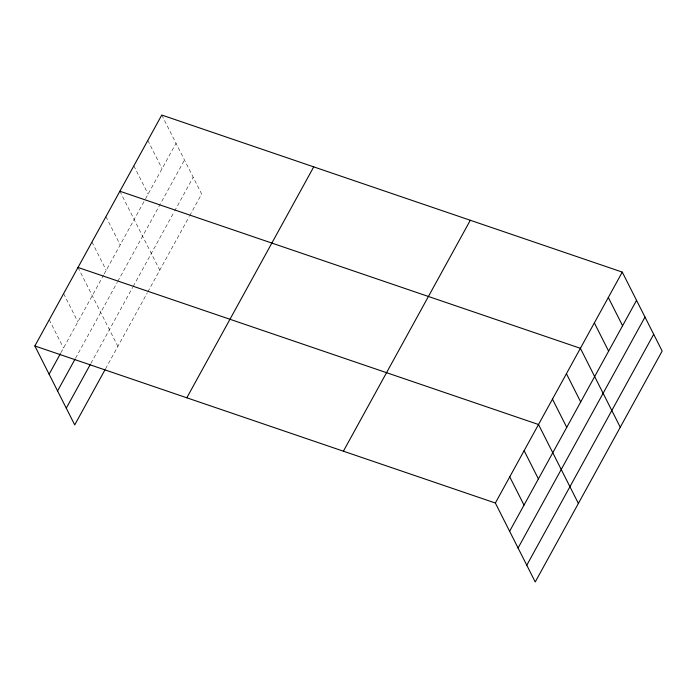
<?xml version="1.0" encoding="UTF-8"?>
<svg xmlns="http://www.w3.org/2000/svg" width="697" height="697" viewBox="0 0 697 697"><rect width="100%" height="100%" fill="white"/><g stroke="black" fill="none" stroke-linecap="round" stroke-linejoin="round"><path stroke-width="0.52" stroke-dasharray="3.48 2.61" d="M60.935 352.717L103.644 275.001M104.167 274.06L145.011 199.734M145.534 198.793L176.036 143.286M75.546 358.223L117.27 282.32M117.784 281.379L184.487 160.014M90.932 363.311L132.691 287.321M133.214 286.38L174.058 212.054M174.581 211.113L193.191 177.247M105.543 368.818L147.346 292.757M147.869 291.816L189.235 216.558M189.75 215.617L201.642 193.975L162.244 115.981M147.808 140.437L162.079 168.683M133.85 165.842L148.112 194.088M119.884 191.239L159.761 270.183M105.927 216.645L120.189 244.891M91.96 242.051L106.232 270.297M78.003 267.448L117.88 346.383M63.619 293.62L77.89 321.866M49.234 319.792L63.505 348.038"/><path stroke-width="1.05" d="M34.85 345.965L161.765 115.04L622.273 272.1L662.15 351.035L535.235 581.96L495.358 503.025L34.85 345.965L74.727 424.9L105.029 369.75M49.121 374.211L60.421 353.649M57.572 390.939L75.032 359.155M66.276 408.172L90.418 364.243M186.813 397.795L313.737 166.871M343.394 451.194L470.309 220.269M495.358 503.025L622.273 272.1M509.629 531.271L636.544 300.346M518.08 547.999L644.995 317.074M526.784 565.232L653.699 334.307M119.884 191.239L580.392 348.308L620.269 427.244M78.003 267.448L538.511 424.508L578.388 503.452M608.315 297.497L622.587 325.752M594.358 322.903L608.62 351.149M566.434 373.705L580.697 401.951M552.468 399.111L566.739 427.357M524.127 450.68L538.398 478.926M509.742 476.853L524.013 505.098"/></g></svg>
